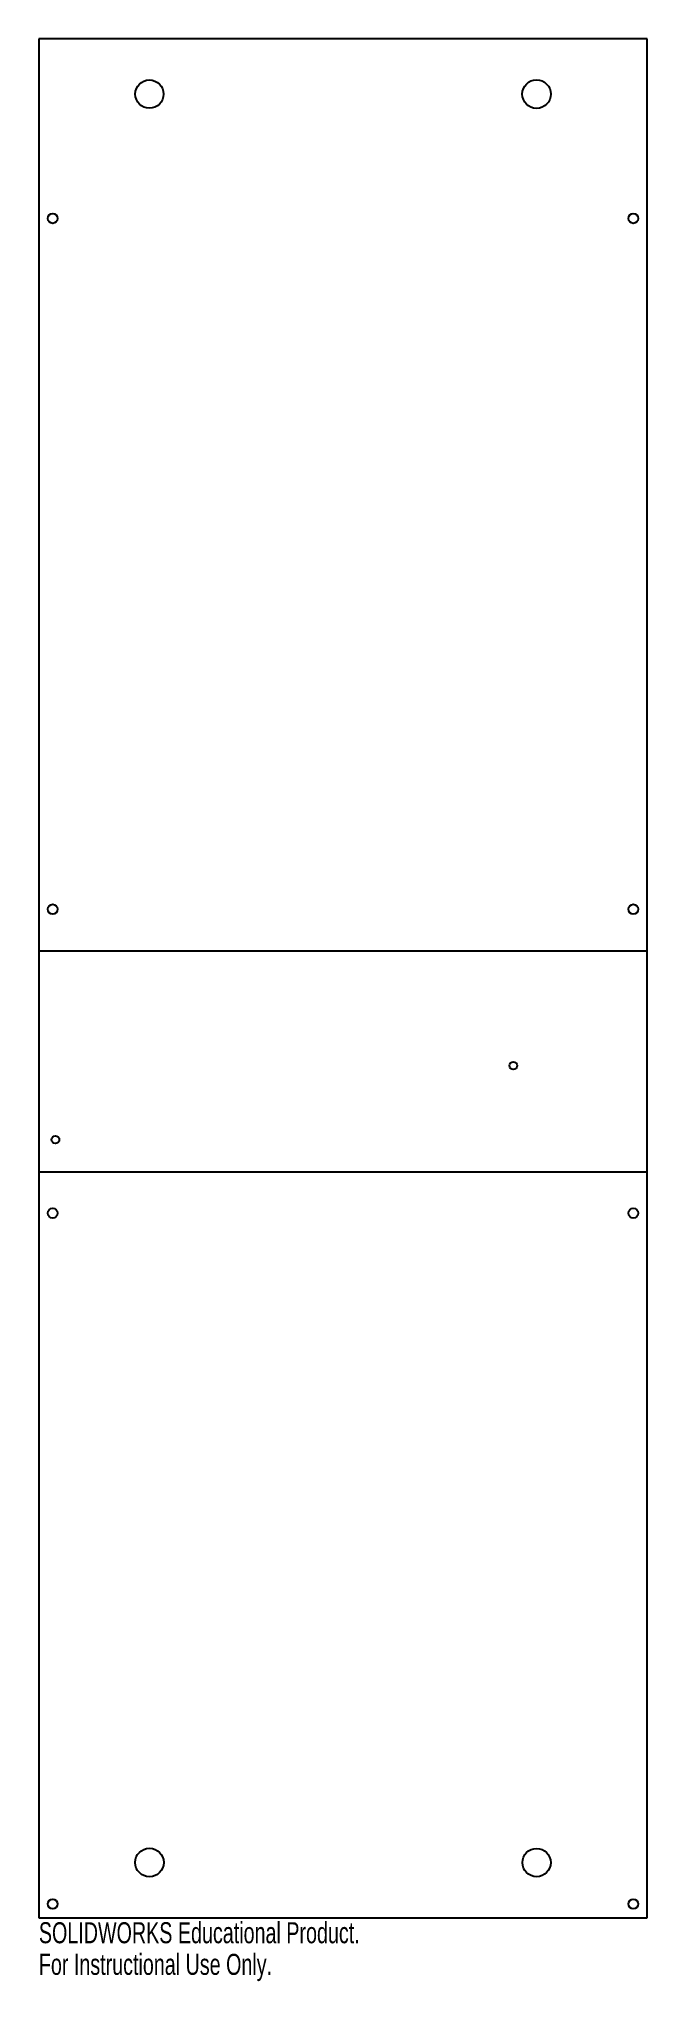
# Model space of a CAD drawing. Header units: inches. Extents: x 0 to 5.5, y -0.6 to 17.
import ezdxf

# ---------------------------------------------------------------- set-up
doc = ezdxf.new("R2010")
doc.units = ezdxf.units.IN
doc.header["$MEASUREMENT"] = 0
doc.styles.add('SLDTEXTSTYLE0', font='TXT', dxfattribs={"width": 0.7})

msp = doc.modelspace()

# ---------------------------------------------------------------- linework, layer by layer
at = {"color": 7, "linetype": 'Continuous', "lineweight": 25}
for p, q in [((5.5, 17), (0, 17)), ((0, 17), (0, 0)), ((5.5, 0), (5.5, 17)), ((0, 8.75), (5.5, 8.75)), ((0, 6.75), (5.5, 6.75)), ((0, 0), (5.5, 0))]:
    msp.add_line(p, q, dxfattribs=at)
for centre, radius in [((1, 16.5), 0.128), ((4.5, 16.5), 0.129), ((0.125, 15.375), 0.0445), ((5.375, 15.375), 0.0445), ((0.125, 9.125), 0.0445), ((5.375, 9.125), 0.0445), ((4.29, 7.71), 0.035), ((0.15, 7.04), 0.035), ((0.125, 6.375), 0.0445), ((5.375, 6.375), 0.0445), ((1, 0.5), 0.129), ((4.5, 0.5), 0.128), ((0.125, 0.125), 0.0445), ((5.375, 0.125), 0.0445)]:
    msp.add_circle(centre, radius, dxfattribs=at)

# ---------------------------------------------------------------- texts
at = {"color": 7, "linetype": 'Continuous', "char_height": 0.1903, "attachment_point": 1, "style": 'SLDTEXTSTYLE0'}
for s, insert in [('SOLIDWORKS Educational Product.', (0, -0.04)), ('For Instructional Use Only.', (0, -0.326))]:
    msp.add_mtext(s, dxfattribs=dict(at, insert=insert))

doc.saveas('drawing.dxf')
